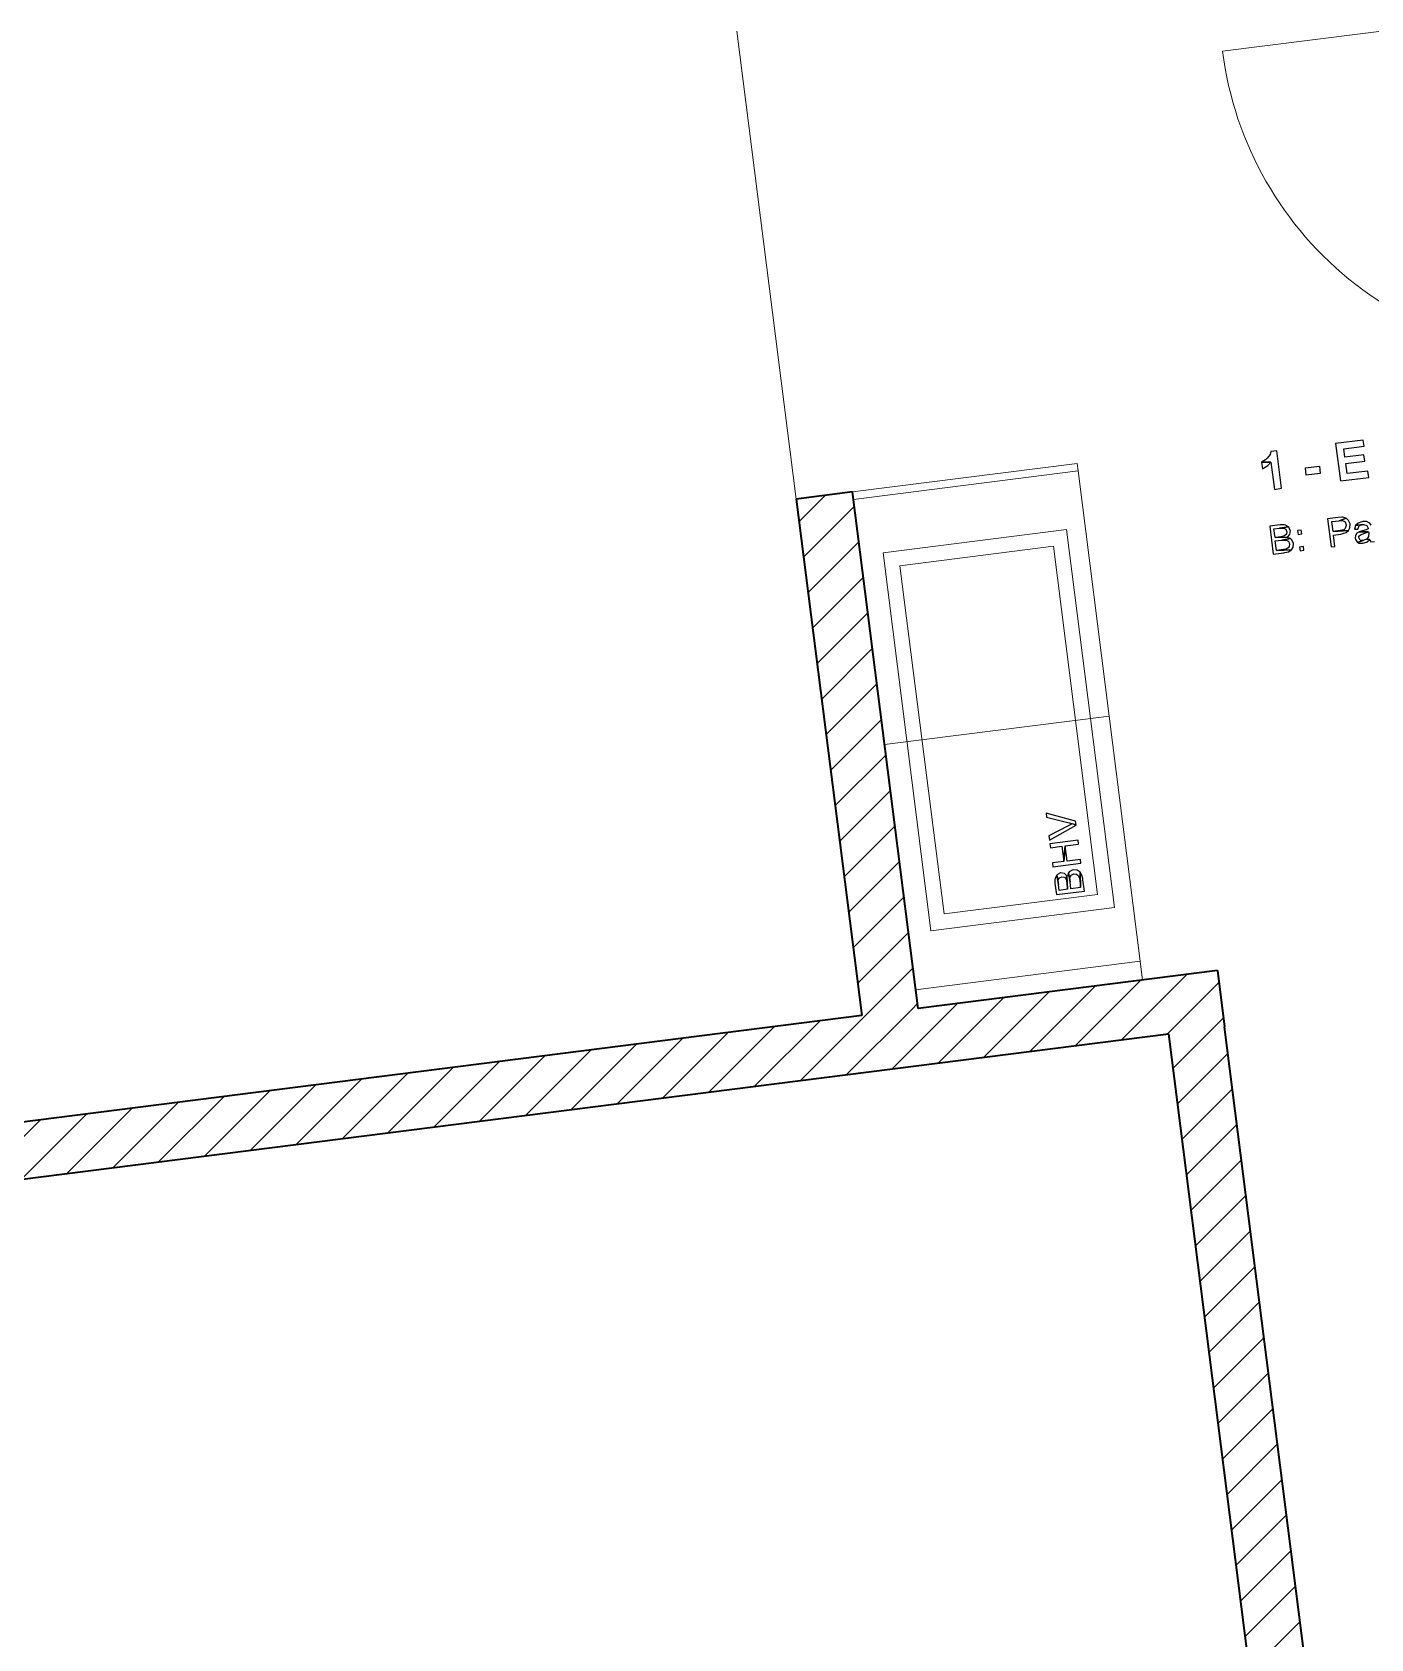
# Model space of a CAD drawing. Header units: metres. Extents: x 2713679.5 to 2713747.3, y 1226017.1 to 1226104.2.
# Drawn here: x 2713695.907 to 2713699.455, y 1226033.382 to 1226037.639 of the extents above; entities that cross this region are included whole.
import ezdxf

# ---------------------------------------------------------------- set-up
doc = ezdxf.new("R2010")
doc.units = ezdxf.units.M
doc.header["$MEASUREMENT"] = 0
for name, color, linetype, true_color in [('haustechnik', 7, 'Continuous', 0x0332dd), ('raum', 7, 'Continuous', 0x000000), ('texte', 7, 'Continuous', 0x000000)]:
    doc.layers.add(name, color=color, linetype=linetype, true_color=true_color)
doc.layers.add('plangrafiken', color=251, linetype='Continuous')
doc.layers.add('waende_stuetzen', color=250, linetype='Continuous')

msp = doc.modelspace()

# ---------------------------------------------------------------- linework, layer by layer
at = {"layer": 'haustechnik', "color": 1, "linetype": 'Continuous', "lineweight": 13}
for p, q in [((2713698.6482, 1226036.3216), (2713698.1621, 1226036.2599)), ((2713698.7753, 1226035.3196), (2713698.6482, 1226036.3216)), ((2713698.1621, 1226036.2599), (2713698.2892, 1226035.2579)), ((2713698.6135, 1226036.2769), (2713698.2068, 1226036.2252)), ((2713698.7306, 1226035.3543), (2713698.6135, 1226036.2769)), ((2713698.2068, 1226036.2252), (2713698.3239, 1226035.3026)), ((2713698.2892, 1226035.2579), (2713698.7753, 1226035.3196)), ((2713698.3239, 1226035.3026), (2713698.7306, 1226035.3543))]:
    msp.add_line(p, q, dxfattribs=at)
at = {"layer": 'plangrafiken', "color": 7, "linetype": 'Continuous', "lineweight": 13}
for p, q in [((2713698.6764, 1226036.4965), (2713698.0811, 1226036.421)), ((2713698.0837, 1226036.4011), (2713698.6789, 1226036.4767)), ((2713698.6789, 1226036.4767), (2713698.6764, 1226036.4965)), ((2713698.7614, 1226035.8269), (2713698.6789, 1226036.4767)), ((2713698.0811, 1226036.421), (2713698.0837, 1226036.4011)), ((2713698.0837, 1226036.4011), (2713698.1661, 1226035.7513)), ((2713698.1661, 1226035.7513), (2713698.7614, 1226035.8269)), ((2713698.8438, 1226035.1771), (2713698.7614, 1226035.8269)), ((2713698.1661, 1226035.7513), (2713698.2486, 1226035.1016)), ((2713698.8438, 1226035.1771), (2713698.2486, 1226035.1016)), ((2713698.8501, 1226035.1275), (2713698.8438, 1226035.1771)), ((2713698.2549, 1226035.052), (2713698.8501, 1226035.1275)), ((2713698.2486, 1226035.1016), (2713698.2549, 1226035.052))]:
    msp.add_line(p, q, dxfattribs=at)
at = {"layer": 'raum', "color": 255, "linetype": 'Continuous', "lineweight": 13}
msp.add_line((2713697.775, 1226037.6421), (2713697.9323, 1226036.4021), dxfattribs=at)
at = {"layer": 'texte'}
for points in [[(2713699.4347, 1226036.5585), (2713699.3611, 1226036.5492), (2713699.3743, 1226036.45), (2713699.4494, 1226036.4593), (2713699.4471, 1226036.4764), (2713699.3921, 1226036.4694), (2713699.3882, 1226036.4965), (2713699.4385, 1226036.5027), (2713699.4362, 1226036.5197), (2713699.3859, 1226036.5128), (2713699.3836, 1226036.5352), (2713699.437, 1226036.5422)], [(2713699.2054, 1226036.5298), (2713699.19, 1226036.5283), (2713699.1876, 1226036.5205), (2713699.1799, 1226036.5104), (2713699.1752, 1226036.5058), (2713699.1652, 1226036.4996), (2713699.19, 1226036.4996), (2713699.1992, 1226036.4276), (2713699.2178, 1226036.4307)], [(2713699.1652, 1226036.4996), (2713699.1675, 1226036.4818), (2713699.1706, 1226036.4841), (2713699.1814, 1226036.4911), (2713699.19, 1226036.4996)], [(2713699.2837, 1226036.4655), (2713699.2813, 1226036.4849), (2713699.3185, 1226036.4895), (2713699.3208, 1226036.4702), (2713699.2837, 1226036.4655)], [(2713699.3681, 1226036.3532), (2713699.3402, 1226036.3501), (2713699.3495, 1226036.2758), (2713699.3595, 1226036.2766), (2713699.3557, 1226036.3068), (2713699.375, 1226036.3091), (2713699.3805, 1226036.3106), (2713699.3897, 1226036.3137), (2713699.3959, 1226036.3184), (2713699.3549, 1226036.3161), (2713699.351, 1226036.3424), (2713699.3704, 1226036.3447), (2713699.389, 1226036.3517), (2713699.389, 1226036.3517), (2713699.3797, 1226036.354), (2713699.3781, 1226036.354)], [(2713699.389, 1226036.3517), (2713699.3704, 1226036.3447), (2713699.3797, 1226036.3455), (2713699.3866, 1226036.3416), (2713699.3897, 1226036.3339), (2713699.3897, 1226036.3323), (2713699.3866, 1226036.3238), (2713699.3836, 1226036.3207), (2713699.3735, 1226036.3184), (2713699.3549, 1226036.3161), (2713699.3959, 1226036.3184), (2713699.399, 1226036.3261), (2713699.3998, 1226036.3354), (2713699.3998, 1226036.3362), (2713699.3959, 1226036.3455)], [(2713699.2147, 1226036.3339), (2713699.1869, 1226036.33), (2713699.1961, 1226036.2557), (2713699.224, 1226036.2595), (2713699.2271, 1226036.2603), (2713699.2364, 1226036.2626), (2713699.2442, 1226036.2673), (2713699.2047, 1226036.2657), (2713699.2016, 1226036.2913), (2713699.2186, 1226036.2936), (2713699.2418, 1226036.2975), (2713699.2333, 1226036.3006), (2713699.2341, 1226036.3014), (2713699.2008, 1226036.3006), (2713699.1977, 1226036.323), (2713699.2124, 1226036.3246), (2713699.2364, 1226036.3285), (2713699.2287, 1226036.3331), (2713699.2248, 1226036.3339)], [(2713699.2364, 1226036.3285), (2713699.2124, 1226036.3246), (2713699.2147, 1226036.3254), (2713699.224, 1226036.3254), (2713699.2294, 1226036.3223), (2713699.2318, 1226036.3153), (2713699.231, 1226036.3091), (2713699.2256, 1226036.3045), (2713699.2163, 1226036.3021), (2713699.2008, 1226036.3006), (2713699.2341, 1226036.3014), (2713699.2403, 1226036.3083), (2713699.2418, 1226036.3184), (2713699.2411, 1226036.3192), (2713699.2372, 1226036.3277)], [(2713699.2418, 1226036.2975), (2713699.2186, 1226036.2936), (2713699.2202, 1226036.2936), (2713699.2294, 1226036.2936), (2713699.2364, 1226036.2905), (2713699.2395, 1226036.2835), (2713699.2387, 1226036.2766), (2713699.2356, 1226036.2727), (2713699.2302, 1226036.2696), (2713699.2233, 1226036.2681), (2713699.2047, 1226036.2657), (2713699.2442, 1226036.2673), (2713699.2488, 1226036.275), (2713699.2488, 1226036.275), (2713699.2496, 1226036.2843), (2713699.2488, 1226036.2874), (2713699.2442, 1226036.2952)], [(2713699.2705, 1226036.3199), (2713699.2604, 1226036.3192), (2713699.262, 1226036.3083), (2713699.272, 1226036.3099)], [(2713699.4145, 1226036.3323), (2713699.4138, 1226036.3316), (2713699.4114, 1226036.3223), (2713699.4207, 1226036.3223), (2713699.4238, 1226036.3308), (2713699.4246, 1226036.3316), (2713699.4331, 1226036.3347)], [(2713699.4238, 1226036.3153), (2713699.4176, 1226036.3114), (2713699.4138, 1226036.3052), (2713699.413, 1226036.2983), (2713699.4138, 1226036.2952), (2713699.4192, 1226036.2874), (2713699.4347, 1226036.2921), (2713699.4261, 1226036.2936), (2713699.423, 1226036.2998), (2713699.423, 1226036.3037), (2713699.4269, 1226036.3076), (2713699.4347, 1226036.3099), (2713699.4409, 1226036.3122), (2713699.4486, 1226036.3153)], [(2713699.2759, 1226036.2766), (2713699.2658, 1226036.275), (2713699.2674, 1226036.265), (2713699.2775, 1226036.2665)], [(2713699.4432, 1226036.2959), (2713699.4347, 1226036.2921), (2713699.4192, 1226036.2874), (2713699.423, 1226036.2851), (2713699.4331, 1226036.2851), (2713699.4339, 1226036.2851), (2713699.4432, 1226036.2882), (2713699.4447, 1226036.289), (2713699.4525, 1226036.2952)], [(2713698.5942, 1226035.5694), (2713698.5956, 1226035.559), (2713698.6521, 1226035.5446), (2713698.6557, 1226035.5437), (2713698.6647, 1226035.5418), (2713698.6738, 1226035.5378), (2713698.6724, 1226035.5482)], [(2713698.6015, 1226035.5093), (2713698.6033, 1226035.498), (2713698.6738, 1226035.5378), (2713698.6647, 1226035.5418), (2713698.6616, 1226035.5405), (2713698.653, 1226035.5364)], [(2713698.6042, 1226035.4885), (2713698.6055, 1226035.4781), (2713698.6363, 1226035.4822), (2713698.6412, 1226035.4415), (2713698.6449, 1226035.4831), (2713698.6801, 1226035.4876), (2713698.6788, 1226035.498)], [(2713698.611, 1226035.4379), (2713698.6119, 1226035.4275), (2713698.6864, 1226035.437), (2713698.6851, 1226035.4469), (2713698.6503, 1226035.4429), (2713698.6449, 1226035.4831), (2713698.6412, 1226035.4415)], [(2713698.6177, 1226035.3832), (2713698.6214, 1226035.3538), (2713698.6959, 1226035.3633), (2713698.6919, 1226035.3931), (2713698.6914, 1226035.3968), (2713698.6892, 1226035.4053), (2713698.6842, 1226035.4135), (2713698.6855, 1226035.3723), (2713698.6602, 1226035.3692), (2713698.658, 1226035.3873), (2713698.6539, 1226035.4117), (2713698.6507, 1226035.4026), (2713698.6494, 1226035.404), (2713698.6512, 1226035.3683), (2713698.629, 1226035.3651), (2713698.6268, 1226035.3809), (2713698.6227, 1226035.4058), (2713698.6182, 1226035.3977), (2713698.6173, 1226035.3931)], [(2713698.6227, 1226035.4058), (2713698.6268, 1226035.3809), (2713698.6263, 1226035.3841), (2713698.6263, 1226035.3927), (2713698.6295, 1226035.3986), (2713698.6358, 1226035.4013), (2713698.6426, 1226035.4004), (2713698.6471, 1226035.3949), (2713698.6471, 1226035.3945), (2713698.6494, 1226035.385), (2713698.6512, 1226035.3683), (2713698.6494, 1226035.404), (2713698.6426, 1226035.4099), (2713698.6421, 1226035.4099), (2713698.6336, 1226035.4112), (2713698.6322, 1226035.4112), (2713698.6241, 1226035.4071)], [(2713698.6539, 1226035.4117), (2713698.658, 1226035.3873), (2713698.6575, 1226035.39), (2713698.6575, 1226035.399), (2713698.6611, 1226035.4058), (2713698.6679, 1226035.409), (2713698.6747, 1226035.4081), (2713698.6792, 1226035.4044), (2713698.6819, 1226035.399), (2713698.6833, 1226035.3918), (2713698.6855, 1226035.3723), (2713698.6842, 1226035.4135), (2713698.6765, 1226035.4184), (2713698.6756, 1226035.4189), (2713698.6666, 1226035.4194), (2713698.6634, 1226035.4189), (2713698.6557, 1226035.4144)]]:
    msp.add_lwpolyline(points, close=True, dxfattribs=at)
msp.add_lwpolyline([(2713699.4556, 1226036.3331), (2713699.4517, 1226036.3385), (2713699.4447, 1226036.3416), (2713699.4432, 1226036.3424), (2713699.4339, 1226036.3424), (2713699.4308, 1226036.3416), (2713699.4215, 1226036.3385), (2713699.4215, 1226036.3385), (2713699.4145, 1226036.3323), (2713699.4331, 1226036.3347), (2713699.4354, 1226036.3347), (2713699.444, 1226036.3323), (2713699.4478, 1226036.3254), (2713699.4478, 1226036.323), (2713699.4424, 1226036.3207), (2713699.4323, 1226036.3176), (2713699.4238, 1226036.3153), (2713699.4486, 1226036.3153), (2713699.4494, 1226036.3122), (2713699.4486, 1226036.3029), (2713699.444, 1226036.2959), (2713699.4432, 1226036.2959), (2713699.4525, 1226036.2952), (2713699.4548, 1226036.289), (2713699.4641, 1226036.2897)], dxfattribs=at)
at = {"layer": 'waende_stuetzen', "color": 7, "linetype": 'Continuous', "lineweight": 13}
msp.add_line((2713699.9845, 1226037.7058), (2713699.0619, 1226037.5887), dxfattribs=at)
at = {"layer": 'waende_stuetzen', "color": 7, "linetype": 'Continuous', "lineweight": 35}
for p, q in [((2713698.0811, 1226036.421), (2713697.9323, 1226036.4021)), ((2713697.9323, 1226036.4021), (2713698.1061, 1226035.0331)), ((2713698.2549, 1226035.052), (2713698.0811, 1226036.421)), ((2713699.0485, 1226035.1527), (2713698.2549, 1226035.052)), ((2713699.0485, 1226035.1527), (2713699.0674, 1226035.0039)), ((2713698.1061, 1226035.0331), (2713694.4306, 1226034.5666)), ((2713694.4494, 1226034.4178), (2713698.9186, 1226034.985)), ((2713698.9186, 1226034.985), (2713699.1572, 1226033.1051)), ((2713699.306, 1226033.1239), (2713699.0674, 1226035.0039))]:
    msp.add_line(p, q, dxfattribs=at)
at = {"layer": 'waende_stuetzen', "color": 18, "linetype": 'Continuous', "lineweight": 0, "true_color": 0x000000}
for p, q in [((2713697.9399, 1226036.3426), (2713698.0091, 1226036.4118)), ((2713697.9518, 1226036.2485), (2713698.086, 1226036.3826)), ((2713697.9638, 1226036.1543), (2713698.098, 1226036.2885)), ((2713697.9757, 1226036.0602), (2713698.1099, 1226036.1944)), ((2713697.9877, 1226035.9661), (2713698.1218, 1226036.1003)), ((2713697.9996, 1226035.872), (2713698.1338, 1226036.0062)), ((2713698.0116, 1226035.7779), (2713698.1457, 1226035.912)), ((2713698.0235, 1226035.6837), (2713698.1577, 1226035.8179)), ((2713698.0355, 1226035.5896), (2713698.1696, 1226035.7238)), ((2713698.0474, 1226035.4955), (2713698.1816, 1226035.6297)), ((2713698.0593, 1226035.4014), (2713698.1935, 1226035.5355)), ((2713698.0713, 1226035.3073), (2713698.2055, 1226035.4414)), ((2713698.0832, 1226035.2131), (2713698.2174, 1226035.3473)), ((2713698.0952, 1226035.119), (2713698.2294, 1226035.2532)), ((2713698.1166, 1226035.0344), (2713698.2413, 1226035.1591)), ((2713698.5509, 1226034.9383), (2713698.7241, 1226035.1115)), ((2713698.6724, 1226034.9537), (2713698.8455, 1226035.1269)), ((2713698.9063, 1226035.0816), (2713698.967, 1226035.1423)), ((2713698.9284, 1226034.9977), (2713699.0525, 1226035.1217)), ((2713698.1864, 1226034.8921), (2713698.3596, 1226035.0652)), ((2713698.2381, 1226035.0498), (2713698.2532, 1226035.0649)), ((2713698.3079, 1226034.9075), (2713698.4811, 1226035.0807)), ((2713698.4294, 1226034.9229), (2713698.6026, 1226035.0961)), ((2713698.7938, 1226034.9692), (2713698.9063, 1226035.0816)), ((2713697.9435, 1226034.8612), (2713698.1166, 1226035.0344)), ((2713698.0649, 1226034.8767), (2713698.2381, 1226035.0498)), ((2713699.0368, 1226035), (2713699.0644, 1226035.0276)), ((2713697.579, 1226034.815), (2713697.7522, 1226034.9882)), ((2713697.7005, 1226034.8304), (2713697.8737, 1226035.0036)), ((2713697.822, 1226034.8458), (2713697.9952, 1226035.019)), ((2713698.9153, 1226034.9846), (2713698.9183, 1226034.9875)), ((2713698.9183, 1226034.9875), (2713698.9284, 1226034.9977)), ((2713698.9302, 1226034.8934), (2713699.0368, 1226035)), ((2713697.2146, 1226034.7687), (2713697.3877, 1226034.9419)), ((2713697.3361, 1226034.7841), (2713697.5092, 1226034.9573)), ((2713697.4575, 1226034.7996), (2713697.6307, 1226034.9727)), ((2713696.8501, 1226034.7225), (2713697.0233, 1226034.8957)), ((2713696.9716, 1226034.7379), (2713697.1448, 1226034.9111)), ((2713697.0931, 1226034.7533), (2713697.2663, 1226034.9265)), ((2713698.9422, 1226034.7993), (2713699.0763, 1226034.9335)), ((2713696.4857, 1226034.6762), (2713696.6589, 1226034.8494)), ((2713696.6072, 1226034.6916), (2713696.7803, 1226034.8648)), ((2713696.7286, 1226034.7071), (2713696.9018, 1226034.8802)), ((2713696.2427, 1226034.6454), (2713696.4159, 1226034.8186)), ((2713696.3642, 1226034.6608), (2713696.5374, 1226034.834)), ((2713698.9541, 1226034.7052), (2713699.0883, 1226034.8393)), ((2713695.8783, 1226034.5991), (2713696.0514, 1226034.7723)), ((2713695.9997, 1226034.6146), (2713696.1729, 1226034.7877)), ((2713696.1212, 1226034.63), (2713696.2944, 1226034.8032)), ((2713695.7568, 1226034.5837), (2713695.93, 1226034.7569)), ((2713698.9661, 1226034.611), (2713699.1002, 1226034.7452)), ((2713698.978, 1226034.5169), (2713699.1122, 1226034.6511)), ((2713698.9899, 1226034.4228), (2713699.1241, 1226034.557)), ((2713699.0019, 1226034.3287), (2713699.1361, 1226034.4628)), ((2713699.0138, 1226034.2345), (2713699.148, 1226034.3687)), ((2713699.0258, 1226034.1404), (2713699.16, 1226034.2746)), ((2713699.0377, 1226034.0463), (2713699.1719, 1226034.1805)), ((2713699.0497, 1226033.9522), (2713699.1838, 1226034.0864)), ((2713699.0616, 1226033.8581), (2713699.1958, 1226033.9922)), ((2713699.0736, 1226033.7639), (2713699.2077, 1226033.8981)), ((2713699.0855, 1226033.6698), (2713699.2197, 1226033.804)), ((2713699.0974, 1226033.5757), (2713699.2316, 1226033.7099)), ((2713699.1094, 1226033.4816), (2713699.2436, 1226033.6158)), ((2713699.1213, 1226033.3875), (2713699.2555, 1226033.5216)), ((2713699.1333, 1226033.2933), (2713699.2675, 1226033.4275))]:
    msp.add_line(p, q, dxfattribs=at)
at = {"layer": 'waende_stuetzen', "color": 7, "linetype": 'Continuous', "lineweight": 13}
msp.add_arc((2713699.9845, 1226037.7058), 0.93, 187.2326, 277.2326, dxfattribs=at)

doc.saveas('drawing.dxf')
